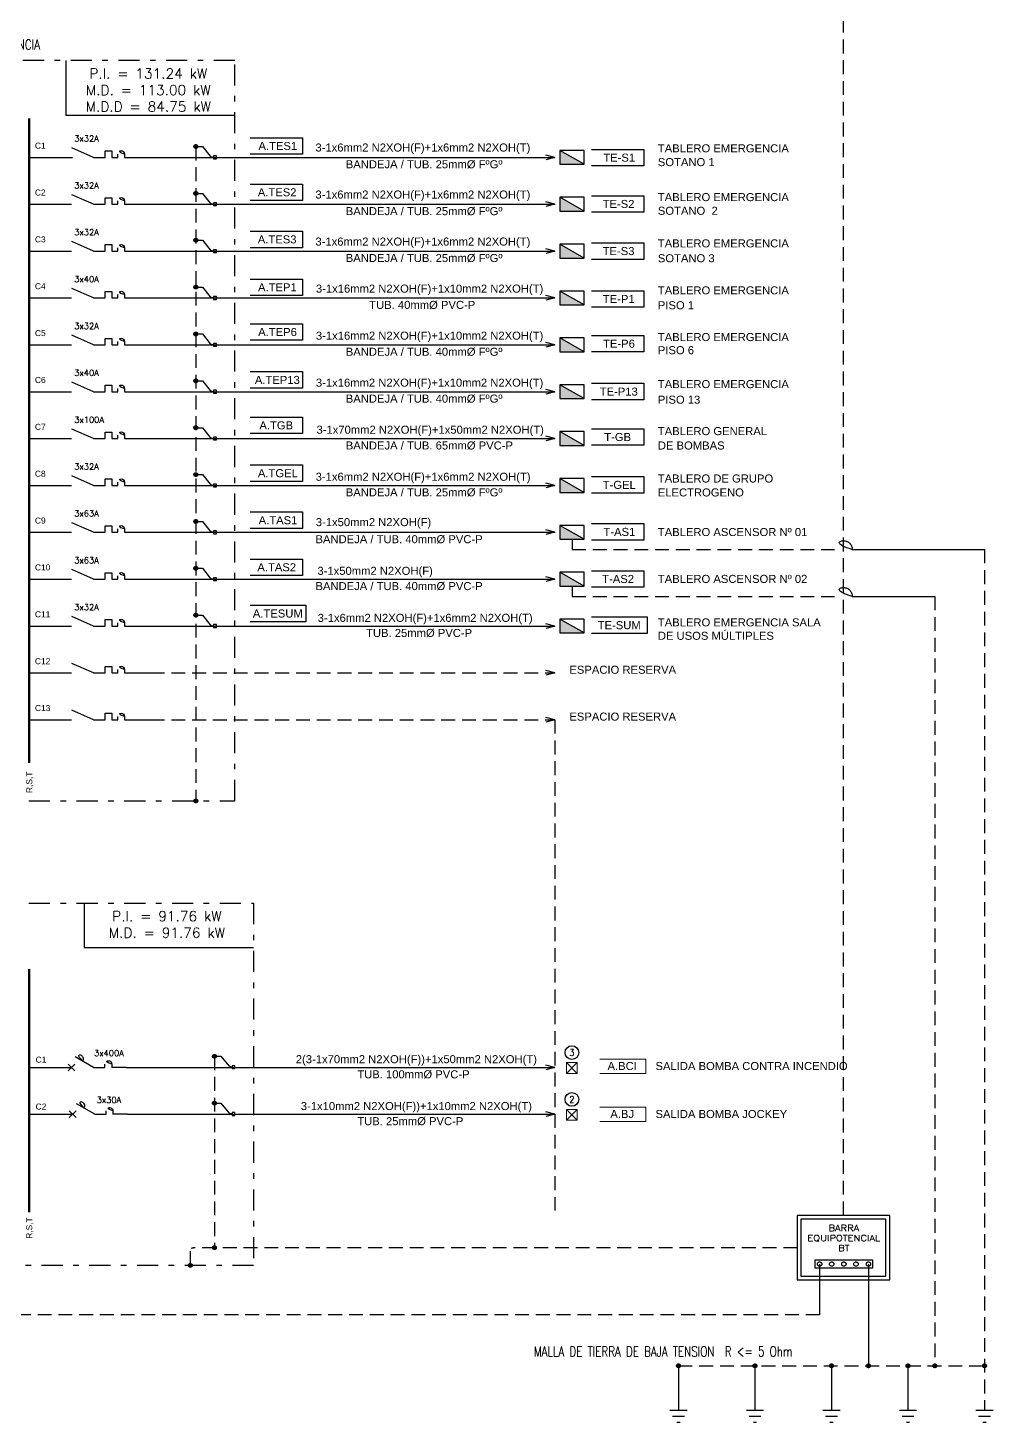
# Model space of a CAD drawing. Header units: millimetres. Extents: x 3435921466 to 3435921548, y 3277630854 to 3277630972.
# Drawn here: x 3435921481.66 to 3435921499.1, y 3277630854.43 to 3277630879.63 of the extents above; entities that cross this region are included whole.
import ezdxf
from ezdxf.enums import TextEntityAlignment as Align

# ---------------------------------------------------------------- set-up
doc = ezdxf.new("R2010")
doc.units = ezdxf.units.MM
for name, pattern in [('DASHDOT', [25.4, 12.7, -6.35, 0, -6.35]), ('HIDDEN', [0.375, 0.25, -0.125]), ('JIS_09_08', [10.75, 8, -0.55, 0.55, -0.55, 0.55, -0.55])]:
    doc.linetypes.add(name, pattern=pattern)
for name, color, linetype in [('0-T', 7, 'Continuous'), ('IE-Diagrama', 7, 'Continuous'), ('IE-Tableros', 3, 'Continuous'), ('IE-Textos', 7, 'Continuous'), ('IE-TIERRA', 3, 'JIS_09_08'), ('IE-UNIFILAR', 3, 'Continuous'), ('TRAZOS', 7, 'Continuous'), ('X-TIT', 6, 'Continuous')]:
    doc.layers.add(name, color=color, linetype=linetype)
doc.styles.add('EG-Romans', font='romans.shx')
doc.styles.add('GMI', font='romans.shx', dxfattribs={"width": 0.75})
doc.styles.add('ROMANS', font='romans.shx', dxfattribs={"width": 1.2})
doc.styles.add('TEXT-0.10', font='arial.ttf', dxfattribs={"height": 0.1})

# ---------------------------------------------------------------- blocks, each defined once
blk = doc.blocks.new('CM1')
at = {"color": 0}
for p, q in [((0, 0), (-0.431, 0.19)), ((0, 0), (0.227, 0)), ((0.227, 0.129), (0.36, 0.129)), ((0.227, 0.129), (0.36, 0.129)), ((0.227, 0), (0.227, 0.129)), ((0.227, 0), (0.227, 0.129)), ((0.36, 0.129), (0.36, 0)), ((0.36, 0.129), (0.36, 0)), ((0.483, 0), (0.483, 0.066)), ((0.483, 0), (0.483, 0.066)), ((0.616, 0.066), (0.616, 0)), ((0.616, 0.066), (0.616, 0)), ((0.36, 0), (0.483, 0)), ((0.36, 0), (0.483, 0)), ((0.616, 0), (1.136, 0))]:
    blk.add_line(p, q, dxfattribs=at)
at = {"color": 0, "lineweight": 0, "const_width": 0.0175}
for points in [[(-0.375, 0.067), (-0.509, -0.067)], [(-0.375, -0.067), (-0.509, 0.067)]]:
    blk.add_lwpolyline(points, dxfattribs=at)
at = {"color": 0}
blk.add_arc((0.549, 0.066), 0.0664, 0, 180, dxfattribs=at)
blk.add_arc((0.549, 0.066), 0.0664, 0, 180, dxfattribs=at)
blk = doc.blocks.new('C-caja')
at = {"color": 3, "linetype": 'DASHDOT', "lineweight": 5, "ltscale": 10}
for p, q in [((-0.11, 0.22), (0.07, 0.22)), ((-0.11, 0.04), (-0.11, 0.22)), ((-0.11, 0.22), (0.07, 0.04)), ((-0.11, 0.04), (0.07, 0.22)), ((0.07, 0.04), (-0.11, 0.04)), ((0.07, 0.22), (0.07, 0.04))]:
    blk.add_line(p, q, dxfattribs=at)
blk = doc.blocks.new('msgnr')
at = {"layer": 'IE-UNIFILAR'}
for p, q in [((0.401, 0), (0.07, 0.191)), ((0.401, 0), (0.607, 0)), ((0.607, 0), (0.607, 0.06)), ((0.607, 0), (0.607, 0.06)), ((0.728, 0.06), (0.728, 0)), ((0.728, 0.06), (0.728, 0)), ((0.991, 0), (0.728, 0))]:
    blk.add_line(p, q, dxfattribs=at)
for points in [[(0.061, 0.061), (-0.061, -0.061)], [(0.061, -0.061), (-0.061, 0.061)]]:
    blk.add_lwpolyline(points, dxfattribs=at)
for centre, radius, start, end in [((0.137, 0.152), 0.0773, 330.3015, 149.6985), ((0.668, 0.06), 0.0602, 0, 180), ((0.668, 0.06), 0.0602, 0, 180)]:
    blk.add_arc(centre, radius, start, end, dxfattribs=at)

msp = doc.modelspace()

# ---------------------------------------------------------------- hatches: boundary and pattern name
at = {"layer": 'IE-Tableros'}
for points in [[(3435921491.271294, 3277630877.164362), (3435921491.271294, 3277630877.414347), (3435921491.711555, 3277630877.164362)], [(3435921491.271294, 3277630876.317378), (3435921491.271294, 3277630876.567347), (3435921491.711555, 3277630876.317378)], [(3435921491.271294, 3277630875.470377), (3435921491.271294, 3277630875.720347), (3435921491.711555, 3277630875.470377)], [(3435921491.271294, 3277630874.623377), (3435921491.271294, 3277630874.873347), (3435921491.711555, 3277630874.623377)], [(3435921491.271294, 3277630873.776377), (3435921491.271294, 3277630874.026347), (3435921491.711555, 3277630873.776377)], [(3435921491.271294, 3277630872.929377), (3435921491.271294, 3277630873.179347), (3435921491.711555, 3277630872.929377)], [(3435921491.271294, 3277630872.082377), (3435921491.271294, 3277630872.332346), (3435921491.711555, 3277630872.082377)], [(3435921491.271294, 3277630871.235377), (3435921491.271294, 3277630871.485346), (3435921491.711555, 3277630871.235377)], [(3435921491.271294, 3277630870.388377), (3435921491.271294, 3277630870.638346), (3435921491.711555, 3277630870.388377)], [(3435921491.271294, 3277630869.541377), (3435921491.271294, 3277630869.791346), (3435921491.711555, 3277630869.541377)], [(3435921491.271294, 3277630868.694376), (3435921491.271294, 3277630868.944346), (3435921491.711555, 3277630868.694376)]]:
    msp.add_hatch(color=256, dxfattribs=at).paths.add_polyline_path(points)
at = {"layer": 'IE-TIERRA', "linetype": 'HIDDEN'}
h = msp.add_hatch(color=13, dxfattribs=at)
edge = h.paths.add_edge_path()
edge.add_arc((3435921484.69433, 3277630877.485438), 0.03415, 0, 360)
h = msp.add_hatch(color=13, dxfattribs=at)
edge = h.paths.add_edge_path()
edge.add_arc((3435921484.69433, 3277630876.638438), 0.03415, 0, 360)
h = msp.add_hatch(color=13, dxfattribs=at)
edge = h.paths.add_edge_path()
edge.add_arc((3435921484.69433, 3277630875.791438), 0.03415, 0, 360)
h = msp.add_hatch(color=13, dxfattribs=at)
edge = h.paths.add_edge_path()
edge.add_arc((3435921484.69433, 3277630874.944438), 0.03415, 0, 360)
h = msp.add_hatch(color=13, dxfattribs=at)
edge = h.paths.add_edge_path()
edge.add_arc((3435921484.69433, 3277630874.097437), 0.03415, 0, 360)
h = msp.add_hatch(color=13, dxfattribs=at)
edge = h.paths.add_edge_path()
edge.add_arc((3435921484.69433, 3277630873.250437), 0.03415, 0, 360)
h = msp.add_hatch(color=13, dxfattribs=at)
edge = h.paths.add_edge_path()
edge.add_arc((3435921484.69433, 3277630872.403437), 0.03415, 0, 360)
h = msp.add_hatch(color=13, dxfattribs=at)
edge = h.paths.add_edge_path()
edge.add_arc((3435921484.69433, 3277630871.556437), 0.03415, 0, 360)
h = msp.add_hatch(color=13, dxfattribs=at)
edge = h.paths.add_edge_path()
edge.add_arc((3435921484.69433, 3277630870.709437), 0.03415, 0, 360)
h = msp.add_hatch(color=13, dxfattribs=at)
edge = h.paths.add_edge_path()
edge.add_arc((3435921484.69433, 3277630869.862437), 0.03415, 0, 360)
h = msp.add_hatch(color=13, dxfattribs=at)
edge = h.paths.add_edge_path()
edge.add_arc((3435921484.69433, 3277630869.015437), 0.03415, 0, 360)
h = msp.add_hatch(color=13, dxfattribs=at)
edge = h.paths.add_edge_path()
edge.add_arc((3435921484.69433, 3277630865.658885), 0.03415, 0, 360)
h = msp.add_hatch(color=13, dxfattribs=at)
edge = h.paths.add_edge_path()
edge.add_arc((3435921485.030658, 3277630861.044459), 0.03415, 0, 360)
h = msp.add_hatch(color=13, dxfattribs=at)
edge = h.paths.add_edge_path()
edge.add_arc((3435921485.030658, 3277630860.197459), 0.03415, 0, 360)
h = msp.add_hatch(color=13, dxfattribs=at)
edge = h.paths.add_edge_path()
edge.add_arc((3435921485.030658, 3277630857.584971), 0.03415, 0, 360)
h = msp.add_hatch(color=13, dxfattribs=at)
edge = h.paths.add_edge_path()
edge.add_arc((3435921484.593845, 3277630857.264674), 0.03415, 0, 360)
h = msp.add_hatch(color=13, dxfattribs=at)
edge = h.paths.add_edge_path()
edge.add_arc((3435921493.413275, 3277630855.449946), 0.03415, 0, 360)
h = msp.add_hatch(color=13, dxfattribs=at)
edge = h.paths.add_edge_path()
edge.add_arc((3435921494.795172, 3277630855.449946), 0.03415, 0, 360)
h = msp.add_hatch(color=13, dxfattribs=at)
edge = h.paths.add_edge_path()
edge.add_arc((3435921496.177069, 3277630855.449946), 0.03415, 0, 360)
h = msp.add_hatch(color=13, dxfattribs=at)
edge = h.paths.add_edge_path()
edge.add_arc((3435921496.84564, 3277630855.449946), 0.03415, 0, 360)
h = msp.add_hatch(color=13, dxfattribs=at)
edge = h.paths.add_edge_path()
edge.add_arc((3435921497.558966, 3277630855.449946), 0.03415, 0, 360)
h = msp.add_hatch(color=13, dxfattribs=at)
edge = h.paths.add_edge_path()
edge.add_arc((3435921498.044391, 3277630855.449946), 0.03415, 0, 360)
h = msp.add_hatch(color=13, dxfattribs=at)
edge = h.paths.add_edge_path()
edge.add_arc((3435921498.940863, 3277630855.449946), 0.03415, 0, 360)

# ---------------------------------------------------------------- linework, layer by layer
at = {"color": 2}
for centre in [(3435921491.486987, 3277630861.110157), (3435921491.486987, 3277630860.263158)]:
    msp.add_circle(centre, 0.123315, dxfattribs=at)
at = {"layer": '0-T', "color": 13, "linetype": 'HIDDEN'}
for p, q in [((3435921491.491425, 3277630870.388377), (3435921491.491425, 3277630870.202544)), ((3435921491.491425, 3277630870.202544), (3435921496.234025, 3277630870.202544)), ((3435921496.553033, 3277630870.202544), (3435921498.940863, 3277630870.202544)), ((3435921491.491425, 3277630869.541377), (3435921491.491425, 3277630869.355544)), ((3435921491.491425, 3277630869.355544), (3435921496.234025, 3277630869.355544)), ((3435921496.553033, 3277630869.355544), (3435921498.044391, 3277630869.355544)), ((3435921498.044391, 3277630869.355544), (3435921498.044391, 3277630855.449945)), ((3435921491.181317, 3277630867.12536), (3435921491.181317, 3277630858.259412)), ((3435921496.84564, 3277630857.288401), (3435921496.84564, 3277630855.449946))]:
    msp.add_line(p, q, dxfattribs=at)
msp.add_lwpolyline([(3435921495.962644, 3277630857.288401), (3435921495.962644, 3277630856.368586)], dxfattribs=at)
for centre in [(3435921496.393529, 3277630870.202544), (3435921496.393529, 3277630869.355544)]:
    msp.add_arc(centre, 0.159504, 0, 180, dxfattribs=at)
at = {"layer": 'IE-Diagrama', "lineweight": 0}
for points in [[(3435921491.994259, 3277630860.989339), (3435921492.822101, 3277630860.989339), (3435921492.822101, 3277630860.733279), (3435921491.994259, 3277630860.733279)], [(3435921491.994259, 3277630860.121434), (3435921492.822101, 3277630860.121434), (3435921492.822101, 3277630859.865374), (3435921491.994259, 3277630859.865374)]]:
    msp.add_lwpolyline(points, close=True, dxfattribs=at)
at = {"layer": 'IE-Tableros'}
for p, q in [((3435921491.711555, 3277630877.164362), (3435921491.271294, 3277630877.414347)), ((3435921491.711555, 3277630876.317378), (3435921491.271294, 3277630876.567347)), ((3435921491.711555, 3277630875.470377), (3435921491.271294, 3277630875.720347)), ((3435921491.711555, 3277630874.623377), (3435921491.271294, 3277630874.873347)), ((3435921491.711555, 3277630873.776377), (3435921491.271294, 3277630874.026347)), ((3435921491.711555, 3277630872.929377), (3435921491.271294, 3277630873.179347)), ((3435921491.711555, 3277630872.082377), (3435921491.271294, 3277630872.332346)), ((3435921491.711555, 3277630871.235377), (3435921491.271294, 3277630871.485346)), ((3435921491.711555, 3277630870.388377), (3435921491.271294, 3277630870.638346)), ((3435921491.711555, 3277630869.541377), (3435921491.271294, 3277630869.791346)), ((3435921491.711555, 3277630868.694376), (3435921491.271294, 3277630868.944346))]:
    msp.add_line(p, q, dxfattribs=at)
for points in [[(3435921491.271294, 3277630877.414347), (3435921491.271294, 3277630877.164362), (3435921491.711555, 3277630877.164362), (3435921491.711555, 3277630877.414347)], [(3435921491.271294, 3277630876.567347), (3435921491.271294, 3277630876.317378), (3435921491.711555, 3277630876.317378), (3435921491.711555, 3277630876.567347)], [(3435921491.271294, 3277630875.720347), (3435921491.271294, 3277630875.470377), (3435921491.711555, 3277630875.470377), (3435921491.711555, 3277630875.720347)], [(3435921491.271294, 3277630874.873347), (3435921491.271294, 3277630874.623377), (3435921491.711555, 3277630874.623377), (3435921491.711555, 3277630874.873347)], [(3435921491.271294, 3277630874.026347), (3435921491.271294, 3277630873.776377), (3435921491.711555, 3277630873.776377), (3435921491.711555, 3277630874.026347)], [(3435921491.271294, 3277630873.179347), (3435921491.271294, 3277630872.929377), (3435921491.711555, 3277630872.929377), (3435921491.711555, 3277630873.179347)], [(3435921491.271294, 3277630872.332346), (3435921491.271294, 3277630872.082377), (3435921491.711555, 3277630872.082377), (3435921491.711555, 3277630872.332346)], [(3435921491.271294, 3277630871.485346), (3435921491.271294, 3277630871.235377), (3435921491.711555, 3277630871.235377), (3435921491.711555, 3277630871.485346)], [(3435921491.271294, 3277630870.638346), (3435921491.271294, 3277630870.388377), (3435921491.711555, 3277630870.388377), (3435921491.711555, 3277630870.638346)], [(3435921491.271294, 3277630869.791346), (3435921491.271294, 3277630869.541377), (3435921491.711555, 3277630869.541377), (3435921491.711555, 3277630869.791346)], [(3435921491.271294, 3277630868.944346), (3435921491.271294, 3277630868.694376), (3435921491.711555, 3277630868.694376), (3435921491.711555, 3277630868.944346)]]:
    msp.add_lwpolyline(points, close=True, dxfattribs=at)
at = {"layer": 'IE-Textos', "lineweight": -3}
for points in [[(3435921485.673841, 3277630877.644469), (3435921486.62098, 3277630877.644469), (3435921486.62098, 3277630877.345023), (3435921485.673841, 3277630877.345023)], [(3435921491.840981, 3277630877.4335), (3435921492.788119, 3277630877.4335), (3435921492.788119, 3277630877.134054), (3435921491.840981, 3277630877.134054)], [(3435921485.673841, 3277630876.807574), (3435921486.62098, 3277630876.807574), (3435921486.62098, 3277630876.508128), (3435921485.673841, 3277630876.508128)], [(3435921491.840981, 3277630876.596604), (3435921492.788119, 3277630876.596604), (3435921492.788119, 3277630876.297158), (3435921491.840981, 3277630876.297158)], [(3435921485.673841, 3277630875.956212), (3435921486.62098, 3277630875.956212), (3435921486.62098, 3277630875.656766), (3435921485.673841, 3277630875.656766)], [(3435921491.840981, 3277630875.745243), (3435921492.788119, 3277630875.745243), (3435921492.788119, 3277630875.445796), (3435921491.840981, 3277630875.445796)], [(3435921485.673841, 3277630875.090386), (3435921486.62098, 3277630875.090386), (3435921486.62098, 3277630874.79094), (3435921485.673841, 3277630874.79094)], [(3435921491.840981, 3277630874.879416), (3435921492.788119, 3277630874.879416), (3435921492.788119, 3277630874.57997), (3435921491.840981, 3277630874.57997)], [(3435921485.673841, 3277630874.282388), (3435921486.62098, 3277630874.282388), (3435921486.62098, 3277630873.982942), (3435921485.673841, 3277630873.982942)], [(3435921491.840981, 3277630874.071418), (3435921492.788119, 3277630874.071418), (3435921492.788119, 3277630873.771972), (3435921491.840981, 3277630873.771972)], [(3435921485.673841, 3277630873.416563), (3435921486.62098, 3277630873.416563), (3435921486.62098, 3277630873.117117), (3435921485.673841, 3277630873.117117)], [(3435921491.840981, 3277630873.205593), (3435921492.788119, 3277630873.205593), (3435921492.788119, 3277630872.906147), (3435921491.840981, 3277630872.906147)], [(3435921485.673841, 3277630872.595568), (3435921486.62098, 3277630872.595568), (3435921486.62098, 3277630872.296122), (3435921485.673841, 3277630872.296122)], [(3435921491.840981, 3277630872.384598), (3435921492.788119, 3277630872.384598), (3435921492.788119, 3277630872.085152), (3435921491.840981, 3277630872.085152)], [(3435921485.673841, 3277630871.730874), (3435921486.62098, 3277630871.730874), (3435921486.62098, 3277630871.431428), (3435921485.673841, 3277630871.431428)], [(3435921491.840981, 3277630871.519905), (3435921492.788119, 3277630871.519905), (3435921492.788119, 3277630871.220459), (3435921491.840981, 3277630871.220459)], [(3435921485.673841, 3277630870.880766), (3435921486.62098, 3277630870.880766), (3435921486.62098, 3277630870.58132), (3435921485.673841, 3277630870.58132)], [(3435921491.840981, 3277630870.669797), (3435921492.788119, 3277630870.669797), (3435921492.788119, 3277630870.370351), (3435921491.840981, 3277630870.370351)], [(3435921485.673841, 3277630870.03066), (3435921486.62098, 3277630870.03066), (3435921486.62098, 3277630869.731214), (3435921485.673841, 3277630869.731214)], [(3435921491.840981, 3277630869.81969), (3435921492.788119, 3277630869.81969), (3435921492.788119, 3277630869.520244), (3435921491.840981, 3277630869.520244)], [(3435921485.673841, 3277630869.195108), (3435921486.683172, 3277630869.195108), (3435921486.683172, 3277630868.896054), (3435921485.673841, 3277630868.896054)], [(3435921491.840981, 3277630868.984139), (3435921492.850311, 3277630868.984139), (3435921492.850311, 3277630868.685085), (3435921491.840981, 3277630868.685085)]]:
    msp.add_lwpolyline(points, close=True, dxfattribs=at)
at = {"layer": 'IE-TIERRA', "color": 13, "linetype": 'HIDDEN'}
for p, q in [((3435921498.940863, 3277630870.202544), (3435921498.94087, 3277630854.646174)), ((3435921484.593845, 3277630857.52447), (3435921484.593845, 3277630857.264674)), ((3435921495.557752, 3277630857.584971), (3435921484.654346, 3277630857.584971)), ((3435921495.962644, 3277630856.368586), (3435921476.295566, 3277630856.368586)), ((3435921493.413275, 3277630855.449946), (3435921498.940863, 3277630855.449946))]:
    msp.add_line(p, q, dxfattribs=at)
for points in [[(3435921496.393529, 3277630858.168192), (3435921496.393529, 3277630892.28007)], [(3435921484.69433, 3277630877.485438), (3435921484.69433, 3277630865.658885)], [(3435921484.69433, 3277630877.485438), (3435921484.812403, 3277630877.485438), (3435921484.95524, 3277630877.309397), (3435921485.013712, 3277630877.289362)], [(3435921484.69433, 3277630876.638438), (3435921484.812403, 3277630876.638438), (3435921484.95524, 3277630876.462397), (3435921485.013712, 3277630876.442362)], [(3435921484.69433, 3277630875.791438), (3435921484.812403, 3277630875.791438), (3435921484.95524, 3277630875.615397), (3435921485.013712, 3277630875.595362)], [(3435921484.69433, 3277630874.944438), (3435921484.812403, 3277630874.944438), (3435921484.95524, 3277630874.768397), (3435921485.013712, 3277630874.748362)], [(3435921484.69433, 3277630874.097437), (3435921484.812403, 3277630874.097437), (3435921484.95524, 3277630873.921397), (3435921485.013712, 3277630873.901362)], [(3435921484.69433, 3277630873.250437), (3435921484.812403, 3277630873.250437), (3435921484.95524, 3277630873.074397), (3435921485.013712, 3277630873.054362)], [(3435921484.69433, 3277630872.403437), (3435921484.812403, 3277630872.403437), (3435921484.95524, 3277630872.227396), (3435921485.013712, 3277630872.207362)], [(3435921484.69433, 3277630871.556437), (3435921484.812403, 3277630871.556437), (3435921484.95524, 3277630871.380396), (3435921485.013712, 3277630871.360362)], [(3435921484.69433, 3277630870.709437), (3435921484.812403, 3277630870.709437), (3435921484.95524, 3277630870.533396), (3435921485.013712, 3277630870.513361)], [(3435921484.69433, 3277630869.862437), (3435921484.812403, 3277630869.862437), (3435921484.95524, 3277630869.686396), (3435921485.013712, 3277630869.666361)], [(3435921484.69433, 3277630869.015437), (3435921484.812403, 3277630869.015437), (3435921484.95524, 3277630868.839396), (3435921485.013712, 3277630868.819361)], [(3435921485.030658, 3277630861.044459), (3435921485.030658, 3277630857.584971)], [(3435921485.030658, 3277630861.044459), (3435921485.148731, 3277630861.044459), (3435921485.291568, 3277630860.868418), (3435921485.35004, 3277630860.848383)], [(3435921485.030658, 3277630860.197459), (3435921485.148731, 3277630860.197459), (3435921485.291568, 3277630860.021418), (3435921485.35004, 3277630860.001383)], [(3435921493.413275, 3277630855.449946), (3435921493.413275, 3277630854.646174)], [(3435921494.795172, 3277630855.449946), (3435921494.795172, 3277630854.646174)], [(3435921496.177069, 3277630855.449946), (3435921496.177069, 3277630854.646174)], [(3435921497.558966, 3277630855.449946), (3435921497.558966, 3277630854.646174)], [(3435921493.257605, 3277630854.646174), (3435921493.56893, 3277630854.646174)], [(3435921494.639502, 3277630854.646174), (3435921494.950827, 3277630854.646174)], [(3435921496.021414, 3277630854.646174), (3435921496.332724, 3277630854.646174)], [(3435921497.403311, 3277630854.646174), (3435921497.714636, 3277630854.646174)], [(3435921498.785208, 3277630854.646174), (3435921499.096533, 3277630854.646174)], [(3435921493.305655, 3277630854.537425), (3435921493.52088, 3277630854.537425)], [(3435921493.385763, 3277630854.432429), (3435921493.440771, 3277630854.432429)], [(3435921494.687551, 3277630854.537425), (3435921494.902777, 3277630854.537425)], [(3435921494.76766, 3277630854.432429), (3435921494.822668, 3277630854.432429)], [(3435921496.069448, 3277630854.537425), (3435921496.284674, 3277630854.537425)], [(3435921496.149557, 3277630854.432429), (3435921496.204565, 3277630854.432429)], [(3435921497.451361, 3277630854.537425), (3435921497.666586, 3277630854.537425)], [(3435921497.531469, 3277630854.432429), (3435921497.586477, 3277630854.432429)], [(3435921498.833258, 3277630854.537425), (3435921499.048483, 3277630854.537425)], [(3435921498.913366, 3277630854.432429), (3435921498.968374, 3277630854.432429)]]:
    msp.add_lwpolyline(points, dxfattribs=at)
for points in [[(3435921485.013712, 3277630877.314967), (3435921485.013712, 3277630877.263743), (3435921485.064936, 3277630877.263743), (3435921485.064936, 3277630877.314967)], [(3435921485.013712, 3277630876.467967), (3435921485.013712, 3277630876.416743), (3435921485.064936, 3277630876.416743), (3435921485.064936, 3277630876.467967)], [(3435921485.013712, 3277630875.620966), (3435921485.013712, 3277630875.569743), (3435921485.064936, 3277630875.569743), (3435921485.064936, 3277630875.620966)], [(3435921485.013712, 3277630874.773966), (3435921485.013712, 3277630874.722743), (3435921485.064936, 3277630874.722743), (3435921485.064936, 3277630874.773966)], [(3435921485.013712, 3277630873.926966), (3435921485.013712, 3277630873.875742), (3435921485.064936, 3277630873.875742), (3435921485.064936, 3277630873.926966)], [(3435921485.013712, 3277630873.079966), (3435921485.013712, 3277630873.028742), (3435921485.064936, 3277630873.028742), (3435921485.064936, 3277630873.079966)], [(3435921485.013712, 3277630872.232966), (3435921485.013712, 3277630872.181742), (3435921485.064936, 3277630872.181742), (3435921485.064936, 3277630872.232966)], [(3435921485.013712, 3277630871.385966), (3435921485.013712, 3277630871.334742), (3435921485.064936, 3277630871.334742), (3435921485.064936, 3277630871.385966)], [(3435921485.013712, 3277630870.538966), (3435921485.013712, 3277630870.487742), (3435921485.064936, 3277630870.487742), (3435921485.064936, 3277630870.538966)], [(3435921485.013712, 3277630869.691966), (3435921485.013712, 3277630869.640742), (3435921485.064936, 3277630869.640742), (3435921485.064936, 3277630869.691966)], [(3435921485.013712, 3277630868.844965), (3435921485.013712, 3277630868.793742), (3435921485.064936, 3277630868.793742), (3435921485.064936, 3277630868.844965)], [(3435921485.35004, 3277630860.873988), (3435921485.35004, 3277630860.822764), (3435921485.401264, 3277630860.822764), (3435921485.401264, 3277630860.873988)], [(3435921485.35004, 3277630860.026988), (3435921485.35004, 3277630859.975764), (3435921485.401264, 3277630859.975764), (3435921485.401264, 3277630860.026988)], [(3435921497.229307, 3277630858.168192), (3435921495.557752, 3277630858.168192), (3435921495.557752, 3277630857.00175), (3435921497.229307, 3277630857.00175)], [(3435921497.161283, 3277630858.100169), (3435921495.625776, 3277630858.100169), (3435921495.625776, 3277630857.069758), (3435921497.161283, 3277630857.069758)], [(3435921495.874479, 3277630857.358622), (3435921495.874479, 3277630857.21818), (3435921496.926298, 3277630857.21818), (3435921496.926298, 3277630857.358622)]]:
    msp.add_lwpolyline(points, close=True, dxfattribs=at)
for centre, radius in [((3435921484.69433, 3277630877.485438), 0.03415), ((3435921484.69433, 3277630876.638438), 0.03415), ((3435921484.69433, 3277630875.791438), 0.03415), ((3435921484.69433, 3277630874.944438), 0.03415), ((3435921484.69433, 3277630874.097437), 0.03415), ((3435921484.69433, 3277630873.250437), 0.03415), ((3435921484.69433, 3277630872.403437), 0.03415), ((3435921484.69433, 3277630871.556437), 0.03415), ((3435921484.69433, 3277630870.709437), 0.03415), ((3435921484.69433, 3277630869.862437), 0.03415), ((3435921484.69433, 3277630869.015437), 0.03415), ((3435921484.69433, 3277630865.658885), 0.03415), ((3435921485.030658, 3277630861.044459), 0.03415), ((3435921485.030658, 3277630860.197459), 0.03415), ((3435921485.030658, 3277630857.584971), 0.03415), ((3435921484.593845, 3277630857.264674), 0.03415), ((3435921495.962644, 3277630857.288401), 0.039267), ((3435921496.181516, 3277630857.288401), 0.039267), ((3435921496.400388, 3277630857.288401), 0.039267), ((3435921496.61926, 3277630857.288401), 0.039267), ((3435921496.84564, 3277630857.288401), 0.039267), ((3435921493.413275, 3277630855.449946), 0.03415), ((3435921494.795172, 3277630855.449946), 0.03415), ((3435921496.177069, 3277630855.449946), 0.03415), ((3435921496.84564, 3277630855.449946), 0.03415), ((3435921497.558966, 3277630855.449946), 0.03415), ((3435921498.044391, 3277630855.449946), 0.03415), ((3435921498.940863, 3277630855.449946), 0.03415)]:
    msp.add_circle(centre, radius, dxfattribs=at)
msp.add_arc((3435921484.654346, 3277630857.52447), 0.060501, 90, 180, dxfattribs=at)
at = {"layer": 'IE-UNIFILAR'}
for p, q in [((3435921483.8792, 3277630877.289362), (3435921491.181313, 3277630877.289362)), ((3435921491.181313, 3277630877.289362), (3435921491.01403, 3277630877.331782)), ((3435921491.181313, 3277630877.289362), (3435921491.01403, 3277630877.246943)), ((3435921481.682788, 3277630876.442362), (3435921482.446598, 3277630876.442362)), ((3435921483.8792, 3277630876.442362), (3435921491.181313, 3277630876.442362)), ((3435921491.181313, 3277630876.442362), (3435921491.01403, 3277630876.484782)), ((3435921491.181313, 3277630876.442362), (3435921491.01403, 3277630876.399943)), ((3435921481.682788, 3277630875.595362), (3435921482.446598, 3277630875.595362)), ((3435921483.8792, 3277630875.595362), (3435921491.181313, 3277630875.595362)), ((3435921491.181313, 3277630875.595362), (3435921491.01403, 3277630875.637782)), ((3435921491.181313, 3277630875.595362), (3435921491.01403, 3277630875.552943)), ((3435921481.682788, 3277630874.748362), (3435921482.446598, 3277630874.748362)), ((3435921483.8792, 3277630874.748362), (3435921491.181313, 3277630874.748362)), ((3435921491.181313, 3277630874.748362), (3435921491.01403, 3277630874.790781)), ((3435921491.181313, 3277630874.748362), (3435921491.01403, 3277630874.705943)), ((3435921481.682788, 3277630873.901362), (3435921482.446598, 3277630873.901362)), ((3435921483.8792, 3277630873.901362), (3435921491.181312, 3277630873.901362)), ((3435921491.181313, 3277630873.901362), (3435921491.01403, 3277630873.943781)), ((3435921491.181313, 3277630873.901362), (3435921491.01403, 3277630873.858943)), ((3435921481.682788, 3277630873.054362), (3435921482.446598, 3277630873.054362)), ((3435921483.8792, 3277630873.054362), (3435921491.181313, 3277630873.054361)), ((3435921491.181313, 3277630873.054362), (3435921491.01403, 3277630873.096781)), ((3435921491.181313, 3277630873.054362), (3435921491.01403, 3277630873.011942)), ((3435921491.181313, 3277630872.207362), (3435921491.01403, 3277630872.249781)), ((3435921481.682788, 3277630872.207362), (3435921482.446598, 3277630872.207362)), ((3435921483.8792, 3277630872.207362), (3435921491.181313, 3277630872.207362)), ((3435921491.181313, 3277630872.207362), (3435921491.01403, 3277630872.164942)), ((3435921481.682788, 3277630871.360362), (3435921482.446598, 3277630871.360362)), ((3435921483.8792, 3277630871.360362), (3435921491.181313, 3277630871.360362)), ((3435921491.181313, 3277630871.360362), (3435921491.01403, 3277630871.402781)), ((3435921491.181313, 3277630871.360362), (3435921491.01403, 3277630871.317942)), ((3435921481.682788, 3277630870.513361), (3435921482.446598, 3277630870.513361)), ((3435921483.8792, 3277630870.513361), (3435921491.181313, 3277630870.513362)), ((3435921491.181313, 3277630870.513361), (3435921491.01403, 3277630870.555781)), ((3435921491.181313, 3277630870.513361), (3435921491.01403, 3277630870.470942)), ((3435921491.181313, 3277630869.666361), (3435921491.01403, 3277630869.708781)), ((3435921481.682788, 3277630869.666361), (3435921482.446598, 3277630869.666361)), ((3435921483.8792, 3277630869.666361), (3435921491.181313, 3277630869.666362)), ((3435921491.181313, 3277630869.666361), (3435921491.01403, 3277630869.623942)), ((3435921481.682788, 3277630868.819361), (3435921482.446598, 3277630868.819361)), ((3435921483.8792, 3277630868.819361), (3435921491.181312, 3277630868.819361)), ((3435921491.181313, 3277630868.819361), (3435921491.01403, 3277630868.861781)), ((3435921491.181313, 3277630868.819361), (3435921491.01403, 3277630868.776942)), ((3435921481.682788, 3277630867.972361), (3435921482.446598, 3277630867.972361)), ((3435921481.682788, 3277630867.125361), (3435921482.446598, 3277630867.125361)), ((3435921491.181317, 3277630860.843211), (3435921491.014035, 3277630860.88563)), ((3435921481.682788, 3277630860.843211), (3435921482.446598, 3277630860.843211)), ((3435921483.437172, 3277630860.843211), (3435921491.181317, 3277630860.84321)), ((3435921491.181317, 3277630860.843211), (3435921491.014035, 3277630860.800776)), ((3435921483.459862, 3277630859.996211), (3435921491.181317, 3277630859.996211)), ((3435921491.181317, 3277630859.996211), (3435921491.014035, 3277630860.03863)), ((3435921491.181317, 3277630859.996211), (3435921491.014035, 3277630859.953776))]:
    msp.add_line(p, q, dxfattribs=at)
at = {"layer": 'IE-UNIFILAR', "linetype": 'HIDDEN'}
for p, q in [((3435921483.8792, 3277630867.972361), (3435921491.181313, 3277630867.972362)), ((3435921491.181315, 3277630867.972361), (3435921491.014018, 3277630868.014781)), ((3435921491.181315, 3277630867.972361), (3435921491.014018, 3277630867.929942)), ((3435921483.8792, 3277630867.125361), (3435921491.181312, 3277630867.12536)), ((3435921491.181315, 3277630867.125361), (3435921491.014018, 3277630867.16778)), ((3435921491.181315, 3277630867.125361), (3435921491.014018, 3277630867.082942))]:
    msp.add_line(p, q, dxfattribs=at)
at = {"layer": 'IE-UNIFILAR'}
for points in [[(3435921481.682788, 3277630877.289362), (3435921482.469287, 3277630877.289362)], [(3435921481.682788, 3277630859.996211), (3435921482.469287, 3277630859.996211)]]:
    msp.add_lwpolyline(points, dxfattribs=at)
at = {"layer": 'TRAZOS', "color": 2, "linetype": 'DASHDOT', "ltscale": 0.03}
for p, q in [((3435921482.34379, 3277630879.038828), (3435921482.34379, 3277630878.052816)), ((3435921482.34379, 3277630878.052816), (3435921485.400827, 3277630878.052816)), ((3435921482.680118, 3277630863.810908), (3435921482.680118, 3277630863.012202)), ((3435921482.680118, 3277630863.012202), (3435921485.737155, 3277630863.012202))]:
    msp.add_line(p, q, dxfattribs=at)
at = {"layer": 'TRAZOS', "color": 3, "linetype": 'DASHDOT', "ltscale": 0.03}
for points in [[(3435921477.368381, 3277630879.038828), (3435921477.368381, 3277630865.658885), (3435921485.400827, 3277630865.658885), (3435921485.400827, 3277630879.038828)], [(3435921477.368381, 3277630857.264674), (3435921477.368381, 3277630863.810908), (3435921485.737155, 3277630863.810908), (3435921485.737155, 3277630857.264674)]]:
    msp.add_lwpolyline(points, close=True, dxfattribs=at)
at = {"layer": 'TRAZOS', "color": 1, "ltscale": 0.01, "const_width": 0.04235}
for points in [[(3435921481.682788, 3277630877.997096), (3435921481.682788, 3277630866.345622)], [(3435921481.682788, 3277630858.222788), (3435921481.682788, 3277630862.62179)]]:
    msp.add_lwpolyline(points, dxfattribs=at)

# ---------------------------------------------------------------- block references
at = {"layer": '0-T', "color": 13, "linetype": 'HIDDEN'}
for p in [(3435921482.446598, 3277630860.843211), (3435921482.469287, 3277630859.996211)]:
    msp.add_blockref('msgnr', p, dxfattribs=at)
at = {"layer": 'IE-Tableros', "xscale": -1.089, "yscale": 1.089, "zscale": 1.089}
for p in [(3435921491.465207, 3277630860.690882), (3435921491.465207, 3277630859.843882)]:
    msp.add_blockref('C-caja', p, dxfattribs=at)
at = {"layer": 'IE-UNIFILAR', "linetype": 'HIDDEN', "xscale": 0.9075000000000002, "yscale": 0.9075000000000002, "zscale": 0.9075000000000002}
for p in [(3435921482.847965, 3277630877.289362), (3435921482.847965, 3277630876.442362)]:
    msp.add_blockref('CM1', p, dxfattribs=at)
at = {"layer": 'IE-UNIFILAR', "xscale": 0.9075000000000002, "yscale": 0.9075000000000002, "zscale": 0.9075000000000002}
for p in [(3435921482.847965, 3277630875.595362), (3435921482.847965, 3277630874.748362), (3435921482.847965, 3277630873.901362), (3435921482.847965, 3277630873.054362), (3435921482.847965, 3277630872.207362), (3435921482.847965, 3277630871.360362), (3435921482.847965, 3277630870.513361), (3435921482.847965, 3277630869.666361), (3435921482.847965, 3277630868.819361), (3435921482.847965, 3277630867.972361), (3435921482.847965, 3277630867.125361)]:
    msp.add_blockref('CM1', p, dxfattribs=at)

# ---------------------------------------------------------------- texts
at = {"color": 2, "style": 'ROMANS', "width": 0.9}
for s, p in [('3', (3435921491.486987, 3277630861.110157)), ('2', (3435921491.486987, 3277630860.263158))]:
    msp.add_text(s, height=0.12, dxfattribs=at).set_placement(p, align=Align.MIDDLE)
at = {"layer": '0-T', "style": 'TEXT-0.10'}
for s, p in [('BANDEJA / TUB. 25mmØ FºGº', (3435921487.40331, 3277630877.091771)), ('BANDEJA / TUB. 25mmØ FºGº', (3435921487.403309, 3277630876.24477)), ('BANDEJA / TUB. 25mmØ FºGº', (3435921487.403308, 3277630875.397769)), ('TUB. 40mmØ PVC-P', (3435921487.826435, 3277630874.55077)), ('BANDEJA / TUB. 40mmØ FºGº', (3435921487.40331, 3277630873.703771)), ('BANDEJA / TUB. 40mmØ FºGº', (3435921487.403311, 3277630872.856769)), ('BANDEJA / TUB. 65mmØ PVC-P', (3435921487.40331, 3277630872.00977)), ('BANDEJA / TUB. 25mmØ FºGº', (3435921487.403308, 3277630871.16277)), ('BANDEJA / TUB. 40mmØ PVC-P', (3435921486.85573, 3277630870.31577)), ('BANDEJA / TUB. 40mmØ PVC-P', (3435921486.855731, 3277630869.468769)), ('TUB. 25mmØ PVC-P', (3435921487.770095, 3277630868.621769)), ('TUB. 100mmØ PVC-P', (3435921487.610931, 3277630860.645619)), ('TUB. 25mmØ PVC-P', (3435921487.610931, 3277630859.798619))]:
    msp.add_text(s, height=0.14520168, dxfattribs=at).set_placement(p)
at = {"layer": 'IE-Diagrama', "lineweight": 0, "style": 'TEXT-0.10'}
for s, p in [('A.TES1', (3435921486.17508, 3277630877.495121)), ('TE-S1', (3435921492.342219, 3277630877.284152)), ('A.TES2', (3435921486.163337, 3277630876.658225)), ('TE-S2', (3435921492.330476, 3277630876.447255)), ('A.TES3', (3435921486.163269, 3277630875.806864)), ('TE-S3', (3435921492.330408, 3277630875.595894)), ('A.TEP1', (3435921486.167206, 3277630874.941038)), ('TE-P1', (3435921492.334345, 3277630874.730069)), ('A.TEP6', (3435921486.170532, 3277630874.133039)), ('TE-P6', (3435921492.337671, 3277630873.92207)), ('A.TEP13', (3435921486.16707, 3277630873.267214)), ('TE-P13', (3435921492.334209, 3277630873.056245)), ('A.TGB', (3435921486.147249, 3277630872.446219)), ('T-GB', (3435921492.314388, 3277630872.23525)), ('A.TGEL', (3435921486.176506, 3277630871.581525)), ('T-GEL', (3435921492.343645, 3277630871.370556)), ('A.TAS1', (3435921486.178746, 3277630870.731418)), ('T-AS1', (3435921492.345885, 3277630870.520449)), ('A.TAS2', (3435921486.155259, 3277630869.881311)), ('T-AS2', (3435921492.322398, 3277630869.670341)), ('A.TESUM', (3435921486.175216, 3277630869.045797)), ('TE-SUM', (3435921492.342355, 3277630868.834827)), ('A.BCI', (3435921492.396294, 3277630860.868258)), ('A.BJ', (3435921492.396294, 3277630860.000353))]:
    msp.add_text(s, height=0.1452, dxfattribs=at).set_placement(p, align=Align.MIDDLE)
for s, p in [('3-1x6mm2 N2XOH(F)+1x6mm2 N2XOH(T) ', (3435921488.824356, 3277630877.394795)), ('3-1x6mm2 N2XOH(F)+1x6mm2 N2XOH(T) ', (3435921488.824356, 3277630876.544796)), ('3-1x6mm2 N2XOH(F)+1x6mm2 N2XOH(T) ', (3435921488.824356, 3277630875.694796)), ('3-1x16mm2 N2XOH(F)+1x10mm2 N2XOH(T) ', (3435921488.945349, 3277630874.844795)), ('3-1x16mm2 N2XOH(F)+1x10mm2 N2XOH(T) ', (3435921488.945349, 3277630873.994795)), ('3-1x16mm2 N2XOH(F)+1x10mm2 N2XOH(T) ', (3435921488.945349, 3277630873.144795)), ('3-1x70mm2 N2XOH(F)+1x50mm2 N2XOH(T) ', (3435921488.956022, 3277630872.294796)), ('3-1x6mm2 N2XOH(F)+1x6mm2 N2XOH(T) ', (3435921488.828135, 3277630871.444796)), ('3-1x50mm2 N2XOH(F)', (3435921487.903861, 3277630870.624745)), ('3-1x50mm2 N2XOH(F)', (3435921487.933033, 3277630869.744795)), ('3-1x6mm2 N2XOH(F)+1x6mm2 N2XOH(T) ', (3435921488.865792, 3277630868.894795)), ('2(3-1x70mm2 N2XOH(F))+1x50mm2 N2XOH(T) ', (3435921488.706628, 3277630860.918645)), ('3-1x10mm2 N2XOH(F))+1x10mm2 N2XOH(T) ', (3435921488.706628, 3277630860.071646))]:
    msp.add_text(s, height=0.14519996, dxfattribs=at).set_placement(p, align=Align.CENTER)
at = {"layer": 'IE-Diagrama', "lineweight": 0, "attachment_point": 1, "style": 'TEXT-0.10'}
for s, insert, char_height, width in [('{\\fArial|b0|i0|c204|p34;TABLERO} EMERGENCIA ', (3435921493.040488, 3277630877.525343), 0.14520165, 3.39716901), ('SOTANO 1', (3435921493.040488, 3277630877.276394), 0.1452016, 3.39716901), ('{\\fArial|b0|i0|c204|p34;TABLERO} EMERGENCIA ', (3435921493.040488, 3277630876.643513), 0.14520165, 3.72507085), ('SOTANO  2', (3435921493.040488, 3277630876.396827), 0.1452016, 3.72507085), ('{\\fArial|b0|i0|c204|p34;TABLERO} EMERGENCIA ', (3435921493.040488, 3277630875.80743), 0.14520165, 3.72507085), ('SOTANO 3', (3435921493.040488, 3277630875.53839), 0.1452016, 3.72507085), ('{\\fArial|b0|i0|c204|p34;TABLERO} EMERGENCIA', (3435921493.040488, 3277630874.95832), 0.14520165, 3.72507085), ('PISO 1', (3435921493.040488, 3277630874.688974), 0.1452016, 3.72507085), ('{\\fArial|b0|i0|c204|p34;TABLERO} EMERGENCIA ', (3435921493.040488, 3277630874.114286), 0.14520165, 3.72507085), ('PISO 6', (3435921493.040488, 3277630873.876743), 0.1452016, 3.72507085), ('{\\fArial|b0|i0|c204|p34;TABLERO} EMERGENCIA ', (3435921493.040488, 3277630873.264257), 0.14520165, 3.72507085), ('PISO 13', (3435921493.040488, 3277630872.982832), 0.1452016, 3.72507085), ('{\\fArial|b0|i0|c204|p34;TABLERO} GENERAL', (3435921493.040488, 3277630872.414627), 0.14520165, 3.72507085), ('DE BOMBAS', (3435921493.040488, 3277630872.154577), 0.1452016, 3.72507085), ('{\\fArial|b0|i0|c204|p34;TABLERO} DE GRUPO ', (3435921493.039294, 3277630871.558361), 0.14520165, 3.72507085), ('ELECTROGENO', (3435921493.039294, 3277630871.306599), 0.14520165, 3.72507085), ('{\\fArial|b0|i0|c204|p34;TABLERO} ASCENSOR Nº 01', (3435921493.040488, 3277630870.590601), 0.14520165, 3.72507085), ('{\\fArial|b0|i0|c204|p34;TABLERO} ASCENSOR Nº 02', (3435921493.040488, 3277630869.743601), 0.14520165, 3.72507085), ('{\\fArial|b0|i0|c204|p34;TABLERO} EMERGENCIA SALA \\PDE USOS MÚLTIPLES', (3435921493.040488, 3277630868.958003), 0.14520165, 3.72507085), ('ESPACIO RESERVA', (3435921491.442425, 3277630868.102), 0.14520165, 4.55781545), ('ESPACIO RESERVA', (3435921491.442425, 3277630867.255), 0.14520165, 4.55781545), ('SALIDA BOMBA CONTRA INCENDIO', (3435921492.998296, 3277630860.94018), 0.14520165, 3.72507085), ('SALIDA BOMBA JOCKEY', (3435921492.998296, 3277630860.073451), 0.14520165, 3.72507085)]:
    msp.add_mtext(s, dxfattribs=dict(at, insert=insert, char_height=char_height, width=width))
at = {"layer": 'IE-Textos', "color": 7, "lineweight": 0}
for s, style, p in [('C1', 'TEXT-0.10', (3435921481.78757, 3277630877.446894)), ('3x32A', 'EG-Romans', (3435921482.499027, 3277630877.575221)), ('3x32A', 'EG-Romans', (3435921482.499027, 3277630876.72822)), ('C2', 'TEXT-0.10', (3435921481.78757, 3277630876.599894)), ('C3', 'TEXT-0.10', (3435921481.787647, 3277630875.752894)), ('3x32A', 'EG-Romans', (3435921482.499027, 3277630875.88122)), ('C4', 'TEXT-0.10', (3435921481.78757, 3277630874.905894)), ('3x40A', 'EG-Romans', (3435921482.499027, 3277630875.03422)), ('3x32A', 'EG-Romans', (3435921482.499027, 3277630874.18722)), ('C5', 'TEXT-0.10', (3435921481.78757, 3277630874.058894)), ('C6', 'TEXT-0.10', (3435921481.78757, 3277630873.211894)), ('3x40A', 'EG-Romans', (3435921482.499027, 3277630873.34022)), ('C7', 'TEXT-0.10', (3435921481.78757, 3277630872.364893)), ('3x100A', 'EG-Romans', (3435921482.499027, 3277630872.49322)), ('3x32A', 'EG-Romans', (3435921482.499027, 3277630871.64622)), ('C8', 'TEXT-0.10', (3435921481.78757, 3277630871.517893)), ('C9', 'TEXT-0.10', (3435921481.78757, 3277630870.670893)), ('3x63A', 'EG-Romans', (3435921482.499027, 3277630870.79922)), ('3x63A', 'EG-Romans', (3435921482.499027, 3277630869.952219)), ('C10', 'TEXT-0.10', (3435921481.78757, 3277630869.823893)), ('3x32A', 'EG-Romans', (3435921482.499027, 3277630869.105219)), ('C11', 'TEXT-0.10', (3435921481.78757, 3277630868.976893)), ('C12', 'TEXT-0.10', (3435921481.78757, 3277630868.129893)), ('C13', 'TEXT-0.10', (3435921481.787647, 3277630867.282893)), ('C1', 'TEXT-0.10', (3435921481.800495, 3277630860.9275)), ('C2', 'TEXT-0.10', (3435921481.800495, 3277630860.080501))]:
    msp.add_text(s, height=0.1089, dxfattribs=dict(at, style=style)).set_placement(p)
at = {"layer": 'IE-Textos', "color": 7, "lineweight": 0, "style": 'TEXT-0.10'}
for p in [(3435921481.740787, 3277630865.800913), (3435921481.738849, 3277630857.744868)]:
    msp.add_text('R,S,T', height=0.1089, rotation=90, dxfattribs=at).set_placement(p)
at = {"layer": 'IE-Textos', "lineweight": 0, "char_height": 0.1089, "width": 0.71859566, "attachment_point": 2, "line_spacing_factor": 0.941778, "style": 'EG-Romans'}
for s, insert in [('3x400A', (3435921483.124789, 3277630861.156001)), ('3x30A', (3435921483.124789, 3277630860.309))]:
    msp.add_mtext(s, dxfattribs=dict(at, insert=insert))
at = {"layer": 'IE-TIERRA', "color": 13, "linetype": 'HIDDEN', "insert": (3435921496.400388, 3277630857.75883), "char_height": 0.1089, "width": 1.56154467, "attachment_point": 5, "style": 'ROMANS'}
msp.add_mtext('BARRA EQUIPOTENCIAL\\PBT', dxfattribs=at)
at = {"layer": 'X-TIT', "color": 3, "linetype": 'DASHDOT', "lineweight": 5, "style": 'GMI', "width": 0.75}
msp.add_text('TABLERO DE SERVICIOS GENERALES EMERGENCIA', height=0.1815, dxfattribs=at).set_placement((3435921477.428241, 3277630879.236842))
at = {"layer": 'X-TIT', "color": 2, "style": 'GMI'}
for s, p in [('P.I. = 131.24 kW', (3435921483.836039, 3277630878.713343)), ('M.D. = 113.00 kW', (3435921483.836039, 3277630878.41395)), ('M.D.D = 84.75 kW', (3435921483.836039, 3277630878.116361)), ('P.I. = 91.76 kW', (3435921484.172367, 3277630863.485423)), ('M.D. = 91.76 kW', (3435921484.172367, 3277630863.18603))]:
    msp.add_text(s, height=0.1815, dxfattribs=at).set_placement(p, align=Align.CENTER)
at = {"layer": 'X-TIT', "color": 2, "insert": (3435921490.801694, 3277630855.799372), "char_height": 0.1815, "width": 8.02349222, "attachment_point": 1, "style": 'GMI'}
msp.add_mtext('MALLA DE TIERRA DE BAJA TENSION  R <= 5 Ohm', dxfattribs=at)

doc.saveas('drawing.dxf')
